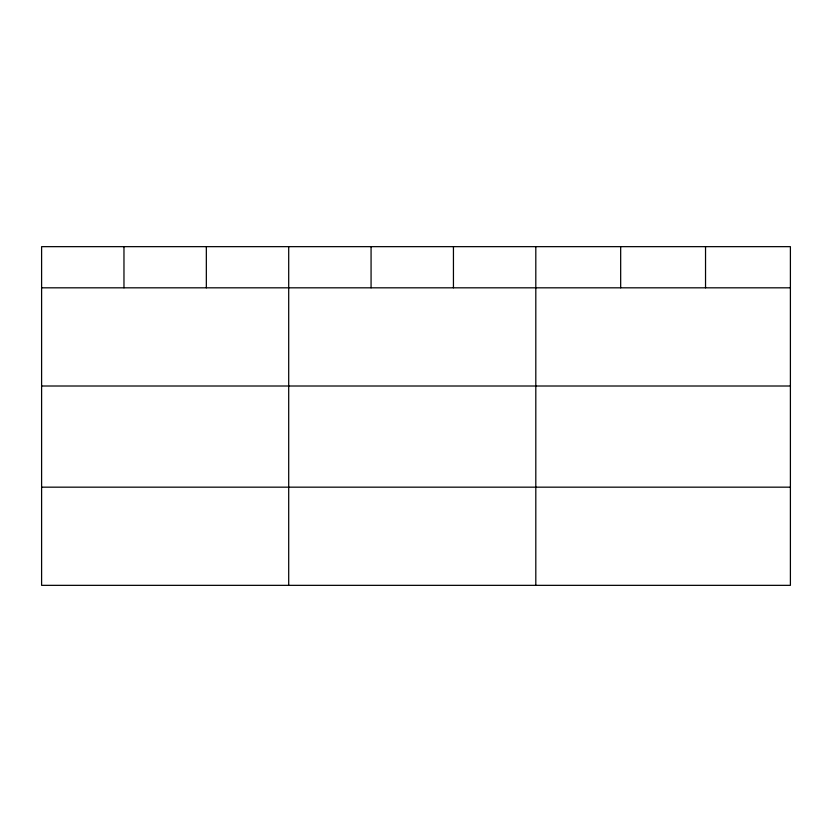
<?xml version="1.0" encoding="UTF-8"?>
<svg xmlns="http://www.w3.org/2000/svg" width="832" height="832" viewBox="0 0 832 832"><rect width="100%" height="100%" fill="white"/><g stroke="black" fill="none" stroke-linecap="round" stroke-linejoin="round"><path stroke-width="1.25" d="M790.4 386.006L790.4 246.657L41.6 246.657L41.6 585.343L790.4 585.343L790.4 386.006L41.6 386.006M41.6 287.82L790.4 287.82M41.6 487.167L790.4 487.167M705.536 246.657L705.536 287.82M620.672 246.657L620.672 287.82M535.808 246.657L535.808 585.343M453.44 246.657L453.44 287.82M371.072 246.657L371.072 287.82M288.704 246.657L288.704 585.343M206.336 246.657L206.336 287.82M123.968 246.657L123.968 287.82"/></g></svg>
